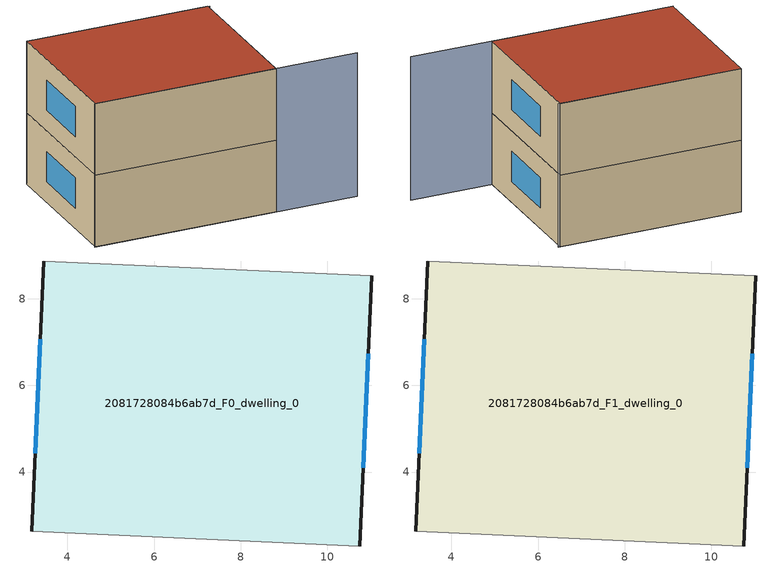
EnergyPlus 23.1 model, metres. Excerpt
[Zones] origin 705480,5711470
2081728084b6ab7d_F0_dwelling_0
 floor ground (EU_floor_Construction): 11.03,8.53 10.75,2.29 3.17,2.63 3.46,8.87 z0
 wall outside (EU_wall_Construction): 10.75,2.29 11.03,8.53 / 3.46,8.87 3.17,2.63 z0:3
 wall adiabatic (EU_wall_Construction): 11.03,8.53 3.46,8.87 / 3.17,2.63 10.75,2.29 z0:3
 window (EU_Window_Construction): 10.83,4.1 10.95,6.73 / 3.37,7.07 3.25,4.44 z0.87:2.13
2081728084b6ab7d_F1_dwelling_0
 floor to 2081728084b6ab7d_F0_dwelling_0 (EU_floor_Construction): 11.03,8.53 10.75,2.29 3.17,2.63 3.46,8.87 z3
 wall outside (EU_wall_Construction): 10.75,2.29 11.03,8.53 / 3.46,8.87 3.17,2.63 z3:6
 wall adiabatic (EU_wall_Construction): 11.03,8.53 3.46,8.87 / 3.17,2.63 10.75,2.29 z3:6
 window (EU_Window_Construction): 10.83,4.1 10.95,6.73 / 3.37,7.07 3.25,4.44 z3.87:5.13
 roof outside (EU_roof_Construction): 10.75,2.29 11.03,8.53 3.46,8.87 3.17,2.63 z6
shading: 3.16,2.63 14.15,2.16 / 11.1,8.52 3.46,8.87 z0:6
[Building]
EU S2 Campaign: North Axis=0; Terrain=City; Solar Distribution=FullExterior
[Site:Location]
London: Latitude=51.5; Longitude=-0.5; Time Zone=0; Elevation=25
[SizingPeriod:WeatherFileDays]
AnnualSizingPeriod: Begin Month=1; Begin Day of Month=1; End Month=12; End Day of Month=31; Day of Week for Start Day=Monday; Use Weather File Daylight Saving Period=No; Use Weather File Rain and Snow Indicators=No
[MATERIAL]
EU_InternalMass_Material: Roughness=MediumRough; Thickness=0.1; Conductivity=1; Density=1800; Specific Heat=900; Thermal Absorptance=0.9; Solar Absorptance=0.7; Visible Absorptance=0.7
[MATERIAL:NOMASS] Roughness=MediumRough; Thermal Absorptance=0.9; Solar Absorptance=0.7; Visible Absorptance=0.7
Name | Thermal Resistance
EU_wall_NoMass | 0.724719
EU_roof_NoMass | 2.98947
EU_floor_NoMass | 2.39157
[WINDOWMATERIAL:SIMPLEGLAZINGSYSTEM]
EU_Window_SimpleGlazing: UFactor=2.63425; Solar Heat Gain Coefficient=0.76; Visible Transmittance=0.76
[CONSTRUCTION]
EU_wall_Construction: EU_wall_NoMass
EU_roof_Construction: EU_roof_NoMass
EU_floor_Construction: EU_floor_NoMass
EU_Window_Construction: EU_Window_SimpleGlazing
EU_InternalMass_Construction: EU_InternalMass_Material
[ZONE] Type=1; Multiplier=1; Ceiling Height=autocalculate; Floor Area=autocalculate; Part of Total Floor Area=Yes
Name | Volume
2081728084b6ab7d_F0_dwelling_0 | 141.986
2081728084b6ab7d_F1_dwelling_0 | 141.987
[INTERNALMASS] Construction=EU_InternalMass_Construction; Surface Area=47.3287
Name | Zone or ZoneList
2081728084b6ab7d_F0_dwelling_0_EU_InternalMass | 2081728084b6ab7d_F0_dwelling_0
2081728084b6ab7d_F1_dwelling_0_EU_InternalMass | 2081728084b6ab7d_F1_dwelling_0
[OTHEREQUIPMENT] Fuel Type=Electricity; Design Level Calculation Method=Watts/Area; Power per Zone Floor Area=1; Fraction Latent=0; Fraction Radiant=0; Fraction Lost=0; Carbon Dioxide Generation Rate=0; EndUse Subcategory=EU_Step8_InternalGains
Name | Zone or ZoneList or Space or SpaceList | Schedule
EU_Step8_InternalGain_2081728084b6ab7d_F0_dwelling_0_f000 | 2081728084b6ab7d_F0_dwelling_0 | EU_Step8_GainSchedule_2081728084b6ab7d_F0_dwelling_0_f000
EU_Step8_InternalGain_2081728084b6ab7d_F1_dwelling_0_f000 | 2081728084b6ab7d_F1_dwelling_0 | EU_Step8_GainSchedule_2081728084b6ab7d_F1_dwelling_0_f000
[ZONEVENTILATION:DESIGNFLOWRATE] Schedule=EU_AlwaysOn; Design Flow Rate Calculation Method=AirChanges/Hour; Air Changes per Hour=0.418135; Ventilation Type=Natural; Fan Pressure Rise=0; Fan Total Efficiency=1; Constant Term Coefficient=1; Temperature Term Coefficient=0; Velocity Term Coefficient=0; Velocity Squared Term Coefficient=0; Minimum Indoor Temperature=-100; Maximum Indoor Temperature=100; Delta Temperature=-100; Minimum Outdoor Temperature=-100; Maximum Outdoor Temperature=100; Maximum Wind Speed=40
Name | Zone or ZoneList or Space or SpaceList
EU_ConstantAir_2081728084b6ab7d_F0_dwelling_0 | 2081728084b6ab7d_F0_dwelling_0
EU_ConstantAir_2081728084b6ab7d_F1_dwelling_0 | 2081728084b6ab7d_F1_dwelling_0
[HVACTEMPLATE:THERMOSTAT] Constant Heating Setpoint=20; Constant Cooling Setpoint=50
EU_HeatOnly_2081728084b6ab7d_F0_dwelling_0; EU_HeatOnly_2081728084b6ab7d_F1_dwelling_0
[HVACTEMPLATE:ZONE:IDEALLOADSAIRSYSTEM] System Availability Schedule=EU_AlwaysOn; Maximum Heating Supply Air Temperature=50; Minimum Cooling Supply Air Temperature=13; Maximum Heating Supply Air Humidity Ratio=0.0156; Minimum Cooling Supply Air Humidity Ratio=0.0077; Heating Limit=NoLimit; Cooling Limit=NoLimit; Heating Availability Schedule=EU_AlwaysOn; Cooling Availability Schedule=EU_CoolingOff; Dehumidification Control Type=ConstantSensibleHeatRatio; Cooling Sensible Heat Ratio=0.7; Dehumidification Setpoint=60; Humidification Control Type=None; Humidification Setpoint=30; Outdoor Air Method=None; Outdoor Air Flow Rate per Person=0.00944; Outdoor Air Flow Rate per Zone Floor Area=0; Outdoor Air Flow Rate per Zone=0; Demand Controlled Ventilation Type=None; Outdoor Air Economizer Type=NoEconomizer; Heat Recovery Type=None; Sensible Heat Recovery Effectiveness=0.7; Latent Heat Recovery Effectiveness=0.65
Name | Template Thermostat
2081728084b6ab7d_F0_dwelling_0 | EU_HeatOnly_2081728084b6ab7d_F0_dwelling_0
2081728084b6ab7d_F1_dwelling_0 | EU_HeatOnly_2081728084b6ab7d_F1_dwelling_0
[SIZING:ZONE] Zone Cooling Design Supply Air Temperature Input Method=SupplyAirTemperature; Zone Cooling Design Supply Air Temperature=13; Zone Heating Design Supply Air Temperature Input Method=SupplyAirTemperature; Zone Heating Design Supply Air Temperature=50; Zone Cooling Design Supply Air Humidity Ratio=0.008; Zone Heating Design Supply Air Humidity Ratio=0.008; Cooling Design Air Flow Method=DesignDay; Cooling Design Air Flow Rate=0; Cooling Minimum Air Flow per Zone Floor Area=0.000762; Cooling Minimum Air Flow=0; Cooling Minimum Air Flow Fraction=0.2; Heating Design Air Flow Method=DesignDay; Heating Design Air Flow Rate=0; Heating Maximum Air Flow per Zone Floor Area=0.002032; Heating Maximum Air Flow=0.141576; Heating Maximum Air Flow Fraction=0.3; Account for Dedicated Outdoor Air System=No; Dedicated Outdoor Air System Control Strategy=NeutralSupplyAir; Dedicated Outdoor Air Low Setpoint Temperature for Design=autosize; Dedicated Outdoor Air High Setpoint Temperature for Design=autosize; Zone Load Sizing Method=Sensible Load Only No Latent Load; Zone Latent Cooling Design Supply Air Humidity Ratio Input Method=HumidityRatioDifference; Zone Cooling Design Supply Air Humidity Ratio Difference=0.005; Zone Latent Heating Design Supply Air Humidity Ratio Input Method=HumidityRatioDifference; Zone Humidification Design Supply Air Humidity Ratio Difference=0.005
2081728084b6ab7d_F0_dwelling_0; 2081728084b6ab7d_F1_dwelling_0
[SCHEDULE:CONSTANT]
Name | Hourly Value
EU_AlwaysOn | 1
EU_CoolingOff | 0
[SCHEDULE:FILE] Column Number=1; Rows to Skip at Top=0; Number of Hours of Data=8760; Column Separator=Comma; Interpolate to Timestep=No; Minutes per Item=60; Adjust Schedule for Daylight Savings=Yes
Name | File
EU_Step8_GainSchedule_2081728084b6ab7d_F0_dwelling_0_f000 | ../../schedules/2081728084b6ab7d/2081728084b6ab7d_F0_dwelling_0_f000_gain.csv
EU_Step8_GainSchedule_2081728084b6ab7d_F1_dwelling_0_f000 | ../../schedules/2081728084b6ab7d/2081728084b6ab7d_F1_dwelling_0_f000_gain.csv
